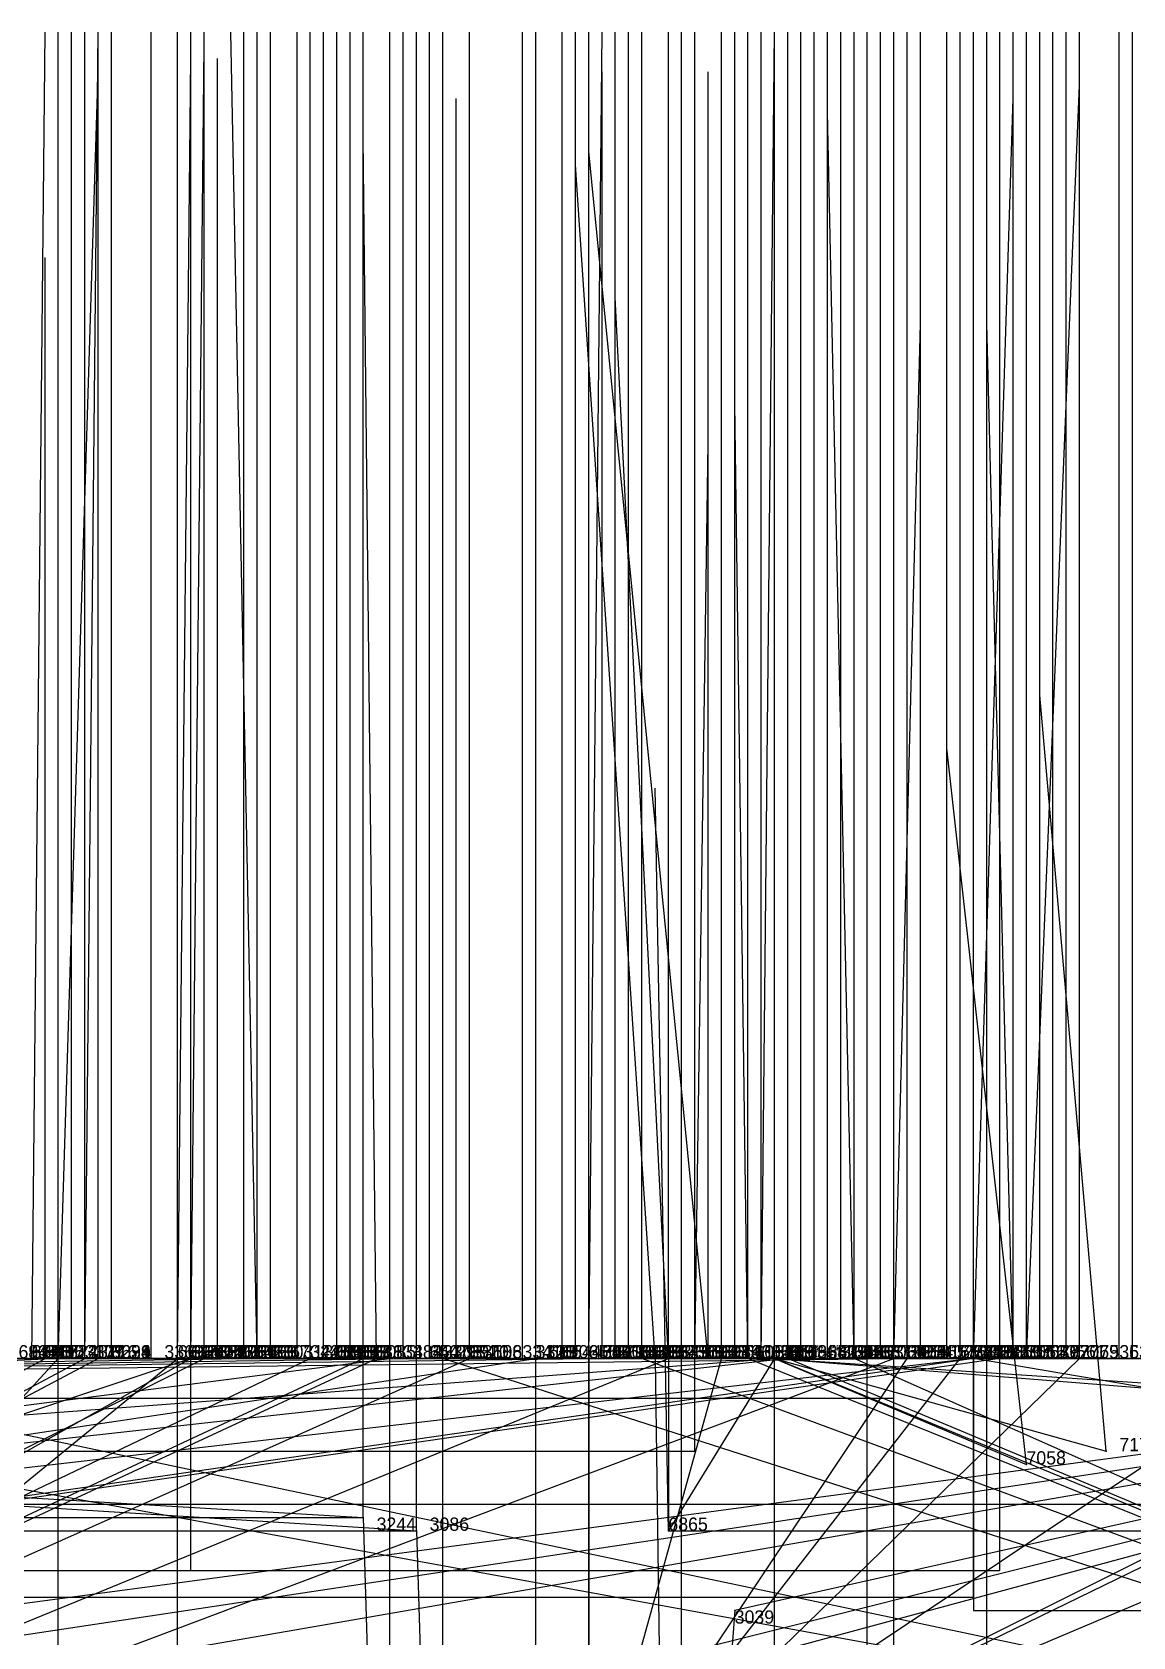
# Model space of a CAD drawing. Extents: x -0.07 to 1.1, y -0.07 to 1.1.
# Drawn here: x 0.183 to 0.266, y 0.979 to 1.1 of the extents above; entities that cross this region are included whole.
import ezdxf

# ---------------------------------------------------------------- set-up
doc = ezdxf.new("R2010")
doc.units = 0
for name, color, linetype in [('Clients', 3, 'CONTINUOUS'), ('Facilities', 3, 'CONTINUOUS'), ('Facilities_lines', 3, 'CONTINUOUS'), ('Min_max_boxes', 1, 'CONTINUOUS'), ('Normals', 1, 'CONTINUOUS'), ('Source_points', 5, 'CONTINUOUS'), ('Text', 3, 'CONTINUOUS')]:
    doc.layers.add(name, color=color, linetype=linetype)

msp = doc.modelspace()

# ---------------------------------------------------------------- linework, layer by layer
at = {"layer": 'Clients', "color": 5}
for p in [(0.184, 1, 0.004), (0.186, 1, 0.305), (0.187, 1, 0.177), (0.188, 1, 0.163), (0.189, 1, 0.375), (0.189, 1, 0.557), (0.189, 1, 0.674), (0.189, 1, 0.675), (0.192, 1, 0.46), (0.194, 1, 0.579), (0.194, 1, 0.844), (0.195, 1, 0.295), (0.195, 1, 0.619), (0.196, 1, 0.222), (0.196, 1, 0.178), (0.196, 1, 0.339), (0.196, 1, 0.359), (0.196, 1, 0.596), (0.199, 1, 0.355), (0.199, 1, 0.685), (0.199, 1, 0.744), (0.199, 1, 0.784), (0.2, 1, 0.263), (0.201, 1, 0.444), (0.203, 1, 0.467), (0.204, 1, 0.178), (0.205, 1, 0.584), (0.206, 1, 0.229), (0.206, 1, 0.44), (0.206, 1, 0.79), (0.207, 1, 0.661), (0.208, 1, 0.154), (0.208, 1, 0.745), (0.209, 1, 0.022), (0.21, 1, 0.38), (0.211, 1, 0.345), (0.212, 1, 0.753), (0.213, 1, 0.392), (0.214, 1, 0.111), (0.214, 1, 0.433), (0.216, 1, 0.136), (0.216, 1, 0.434), (0.216, 1, 0.454), (0.22, 1, 0.253), (0.22, 1, 0.42), (0.221, 1, 0.333), (0.221, 1, 0.342), (0.221, 1, 0.7), (0.221, 1, 0.815), (0.223, 1, 0.748), (0.224, 1, 0.273), (0.224, 1, 0.591), (0.225, 1, 0.353), (0.225, 1, 0.715), (0.225, 1, 0.749), (0.227, 1, 0.395), (0.227, 1, 0.887), (0.228, 1, 0.622), (0.229, 1, 0.193), (0.229, 1, 0.573), (0.23, 1, 0.001), (0.23, 1, 0.982), (0.231, 1, 0.01), (0.231, 1, 0.588), (0.231, 1, 0.487), (0.232, 1, 0.615), (0.233, 1, 0.236), (0.233, 1, 0.998), (0.235, 1, 0.83), (0.236, 1, 0.556), (0.236, 1, 0.723), (0.237, 1, 0.194), (0.237, 1, 0.491), (0.237, 1, 0.681), (0.237, 1, 0.995), (0.238, 1, 0.494), (0.238, 1, 0.643), (0.239, 1, 0.116), (0.239, 1, 0.401), (0.24, 1, 0.213), (0.241, 1, 0.657), (0.242, 1, 0.65), (0.242, 1, 0.472), (0.243, 1, 0.449), (0.243, 1, 0.306), (0.244, 1, 0.262), (0.244, 1, 0.378), (0.245, 1, 0.133), (0.245, 1, 0.453), (0.245, 1, 0.471), (0.245, 1, 0.608), (0.245, 1, 0.828), (0.246, 1, 0.638), (0.246, 1, 0.781), (0.247, 1, 0.392), (0.248, 1, 0.006), (0.248, 1, 0.411), (0.248, 1, 0.385), (0.249, 1, 0.575), (0.249, 1, 0.717), (0.249, 1, 0.775), (0.25, 1, 0.286), (0.252, 1, 0.627), (0.252, 1, 0.695), (0.253, 1, 0.806), (0.254, 1, 0.343), (0.254, 1, 0.442), (0.254, 1, 0.547), (0.254, 1, 0.852), (0.255, 1, 0.617), (0.256, 1, 0.512), (0.257, 1, 0.302), (0.257, 1, 0.984), (0.258, 1, 0.455), (0.259, 1, 0.355), (0.26, 1, 0.456), (0.261, 1, 0.198), (0.262, 1, 0.845), (0.265, 1, 0.45), (0.265, 1, 0.433), (0.266, 1, 0.413), (0.266, 1, 0.723), (0.264, 0.993, 1), (0.258, 0.992, 1), (0.208, 0.988), (0.212, 0.987), (0.231, 0.987, 1), (0.236, 0.981)]:
    msp.add_point(p, dxfattribs=at)
at = {"layer": 'Facilities', "color": 3}
for p in [(0.185, 1, 0.898), (0.185, 1, 0.958), (0.187, 1, 0.082), (0.194, 1, 0.942), (0.195, 1, 0.064), (0.195, 1, 0.906), (0.197, 1, 0.96), (0.2, 1, 0.08), (0.201, 1, 0.102), (0.204, 1, 0.095), (0.204, 1, 0.103), (0.206, 1, 0.891), (0.215, 1, 0.961), (0.225, 1, 0.92), (0.226, 1, 0.041), (0.234, 1, 0.045), (0.234, 1, 0.978), (0.238, 1, 0.906), (0.239, 1, 0.899), (0.24, 1, 0.922), (0.243, 1, 0.088), (0.245, 1, 0.024), (0.254, 1, 0.029), (0.256, 1, 0.034), (0.258, 1, 0.962), (0.259, 1, 0.904)]:
    msp.add_point(p, dxfattribs=at)
at = {"layer": 'Facilities_lines', "color": 3}
for p, q in [((0, 0.967, 0.321), (0.221, 1, 0.333)), ((0, 0.973, 0.366), (0.21, 1, 0.38)), ((0, 0.982, 0.399), (0.239, 1, 0.401)), ((0, 0.997, 0.38), (0.211, 1, 0.345)), ((0, 0.997, 0.38), (0.225, 1, 0.353)), ((0, 0.997, 0.38), (0.248, 1, 0.385)), ((0, 0.997, 0.38), (0.199, 1, 0.355)), ((0.002, 1, 0.208), (0.206, 1, 0.229)), ((0.004, 1, 0.057), (0.212, 0.987)), ((0.005, 1, 0.025), (0.208, 0.988)), ((0.019, 1, 0.651), (0.194, 1, 0.579)), ((0.019, 1, 0.651), (0.232, 1, 0.615)), ((0.02, 1, 0.405), (0.244, 1, 0.378)), ((0.022, 1, 0.302), (0.25, 1, 0.286)), ((0.022, 1, 0.302), (0.243, 1, 0.306)), ((0.022, 1, 0.302), (0.257, 1, 0.302)), ((0.023, 1, 0.219), (0.186, 1, 0.305)), ((0.023, 1, 0.219), (0.195, 1, 0.295)), ((0.023, 1, 0.219), (0.2, 1, 0.263)), ((0.023, 1, 0.613), (0.229, 1, 0.573)), ((0.023, 1, 0.613), (0.252, 1, 0.627)), ((0.023, 1, 0.613), (0.231, 1, 0.588)), ((0.023, 1, 0.613), (0.245, 1, 0.608)), ((0.023, 1, 0.613), (0.255, 1, 0.617)), ((0.023, 1, 0.613), (0.205, 1, 0.584)), ((0.023, 1, 0.613), (0.224, 1, 0.591)), ((0.024, 1, 0.416), (0.266, 1, 0.413)), ((0.025, 1, 0.419), (0.243, 1, 0.449)), ((0.026, 1, 0.417), (0.247, 1, 0.392)), ((0.026, 1, 0.508), (0.237, 1, 0.491)), ((0.026, 1, 0.508), (0.206, 1, 0.44)), ((0.026, 1, 0.508), (0.201, 1, 0.444)), ((0.026, 1, 0.508), (0.231, 1, 0.487)), ((0.026, 1, 0.508), (0.242, 1, 0.472)), ((0.026, 1, 0.508), (0.192, 1, 0.46)), ((0.026, 1, 0.508), (0.214, 1, 0.433)), ((0.027, 1, 0.46), (0.245, 1, 0.471)), ((0.027, 1, 0.46), (0.238, 1, 0.494)), ((0.027, 1, 0.46), (0.203, 1, 0.467)), ((0.027, 1, 0.46), (0.216, 1, 0.434)), ((0.027, 1, 0.46), (0.216, 1, 0.454)), ((0.027, 1, 0.46), (0.268, 1, 0.459)), ((0.027, 1, 0.46), (0.265, 1, 0.45)), ((0.027, 1, 0.46), (0.282, 1, 0.451)), ((0.027, 1, 0.46), (0.288, 1, 0.459)), ((0.027, 1, 0.46), (0.258, 1, 0.455)), ((0.027, 1, 0.46), (0.26, 1, 0.456)), ((0.027, 1, 0.46), (0.265, 1, 0.433)), ((0.027, 1, 0.46), (0.254, 1, 0.442)), ((0.027, 1, 0.46), (0.189, 1, 0.557)), ((0.027, 1, 0.618), (0.274, 1, 0.63)), ((0.034, 1, 0.676), (0.242, 1, 0.65)), ((0.034, 1, 0.676), (0.207, 1, 0.661)), ((0.034, 1, 0.676), (0.238, 1, 0.643)), ((0.034, 1, 0.676), (0.195, 1, 0.619)), ((0.034, 1, 0.676), (0.189, 1, 0.674)), ((0.034, 1, 0.676), (0.246, 1, 0.638)), ((0.034, 1, 0.676), (0.196, 1, 0.596)), ((0.034, 1, 0.676), (0.189, 1, 0.675)), ((0.034, 1, 0.676), (0.199, 1, 0.685)), ((0.034, 1, 0.676), (0.228, 1, 0.622)), ((0.034, 1, 0.676), (0.241, 1, 0.657)), ((0.036, 1, 0.248), (0.233, 1, 0.236)), ((0.036, 1, 0.248), (0.22, 1, 0.253)), ((0.036, 1, 0.248), (0.196, 1, 0.339)), ((0.036, 1, 0.248), (0.244, 1, 0.262)), ((0.036, 1, 0.248), (0.224, 1, 0.273)), ((0.041, 0.922), (0.184, 1, 0.004)), ((0.041, 0.922), (0.196, 1, 0.222)), ((0.041, 0.922), (0.209, 1, 0.022)), ((0.041, 0.922), (0.187, 1, 0.177)), ((0.041, 0.922), (0.216, 1, 0.136)), ((0.041, 0.922), (0.231, 1, 0.01)), ((0.041, 0.922), (0.248, 1, 0.006)), ((0.041, 0.922), (0.188, 1, 0.163)), ((0.041, 0.922), (0.204, 1, 0.178)), ((0.041, 0.922), (0.208, 1, 0.154)), ((0.041, 0.922), (0.196, 1, 0.178)), ((0.05, 1, 0.62), (0.249, 1, 0.575)), ((0.185, 1, 0.958), (0.051, 0.993, 1)), ((0.234, 1, 0.978), (0.058, 1, 0.976)), ((0.068, 1, 0.64), (0.293, 1, 0.641)), ((0.072, 1, 0.482), (0.301, 1, 0.504)), ((0.072, 1, 0.482), (0.278, 1, 0.43)), ((0.072, 1, 0.482), (0.254, 1, 0.547)), ((0.072, 1, 0.482), (0.273, 1, 0.511)), ((0.072, 1, 0.482), (0.284, 1, 0.511)), ((0.072, 1, 0.482), (0.256, 1, 0.512)), ((0.072, 1, 0.482), (0.294, 1, 0.508)), ((0.072, 1, 0.482), (0.236, 1, 0.556)), ((0.075, 1, 0.438), (0.221, 1, 0.342)), ((0.075, 1, 0.438), (0.279, 1, 0.409)), ((0.075, 1, 0.438), (0.316, 1, 0.431)), ((0.075, 1, 0.658), (0.306, 1, 0.658)), ((0.075, 1, 0.658), (0.317, 1, 0.657)), ((0.075, 1, 0.658), (0.317, 1, 0.653)), ((0.075, 1, 0.658), (0.321, 1, 0.649)), ((0.076, 1, 0.487), (0.196, 1, 0.359)), ((0.076, 1, 0.487), (0.22, 1, 0.42)), ((0.076, 1, 0.487), (0.245, 1, 0.453)), ((0.076, 1, 0.487), (0.213, 1, 0.392)), ((0.076, 1, 0.487), (0.248, 1, 0.411)), ((0.078, 1, 0.664), (0.332, 1, 0.664)), ((0.078, 1, 0.664), (0.322, 1, 0.663)), ((0.234, 1, 0.978), (0.079, 1, 0.976)), ((0.08, 1, 0.629), (0.275, 1, 0.58)), ((0.08, 1, 0.629), (0.279, 1, 0.587)), ((0.08, 1, 0.629), (0.32, 1, 0.626)), ((0.083, 1, 0.567), (0.283, 1, 0.537)), ((0.083, 1, 0.567), (0.298, 1, 0.567)), ((0.083, 1, 0.567), (0.297, 1, 0.591)), ((0.083, 1, 0.567), (0.287, 1, 0.548)), ((0.083, 1, 0.567), (0.303, 1, 0.553)), ((0.086, 1, 0.237), (0.227, 1, 0.395)), ((0.093, 1, 0.388), (0.312, 1, 0.387)), ((0.1, 1, 0.952), (0.237, 1, 0.995)), ((0.103, 1, 0.414), (0.332, 1, 0.411)), ((0.103, 1, 0.414), (0.318, 1, 0.409)), ((0.103, 1, 0.414), (0.342, 1, 0.402)), ((0.109, 1, 0.32), (0.273, 1, 0.335)), ((0.112, 1, 0.357), (0.254, 1, 0.343)), ((0.112, 1, 0.357), (0.348, 1, 0.34)), ((0.112, 1, 0.357), (0.259, 1, 0.355)), ((0.112, 1, 0.357), (0.332, 1, 0.354)), ((0.112, 1, 0.357), (0.29, 1, 0.364)), ((0.112, 1, 0.357), (0.338, 1, 0.363)), ((0.112, 1, 0.357), (0.28, 1, 0.344)), ((0.112, 1, 0.357), (0.303, 1, 0.376)), ((0.112, 1, 0.357), (0.315, 1, 0.365)), ((0.116, 1, 0.202), (0.189, 1, 0.375)), ((0.321, 1, 0.02), (0.126, 0.974)), ((0.326, 0.964), (0.128, 1, 0.145)), ((0.129, 0.947, 1), (0.194, 1, 0.844)), ((0.254, 1, 0.029), (0.13, 0.982)), ((0.254, 1, 0.029), (0.133, 0.986)), ((0.321, 1, 0.02), (0.135, 0.972)), ((0.24, 1, 0.922), (0.135, 1, 0.995)), ((0.268, 1, 0.098), (0.141, 1, 0.232)), ((0.24, 1, 0.922), (0.141, 0.989, 1)), ((0.256, 1, 0.034), (0.145, 0.984)), ((0.195, 1, 0.064), (0.147, 0.984)), ((0.185, 1, 0.898), (0.15, 0.962, 1)), ((0.24, 1, 0.922), (0.154, 1, 0.819)), ((0.326, 0.964), (0.155, 1, 0.002)), ((0.24, 1, 0.922), (0.167, 1, 0.816)), ((0.321, 1, 0.02), (0.171, 0.974)), ((0.195, 1, 0.064), (0.172, 0.987)), ((0.172, 1, 0.961), (0.199, 1, 0.784)), ((0.172, 1, 0.961), (0.245, 1, 0.828)), ((0.172, 1, 0.961), (0.246, 1, 0.781)), ((0.172, 1, 0.961), (0.227, 1, 0.887)), ((0.172, 1, 0.961), (0.23, 1, 0.982)), ((0.172, 1, 0.961), (0.221, 1, 0.815)), ((0.172, 1, 0.961), (0.206, 1, 0.79)), ((0.172, 1, 0.961), (0.332, 1, 1)), ((0.185, 1, 0.958), (0.233, 1, 0.998)), ((0.24, 1, 0.922), (0.199, 1, 0.744)), ((0.24, 1, 0.922), (0.208, 1, 0.745)), ((0.321, 1, 0.02), (0.21, 0.97)), ((0.24, 1, 0.922), (0.212, 1, 0.753)), ((0.321, 1, 0.02), (0.213, 0.973)), ((0.326, 0.964), (0.214, 1, 0.111)), ((0.24, 1, 0.922), (0.221, 1, 0.7)), ((0.24, 1, 0.922), (0.223, 1, 0.748)), ((0.24, 1, 0.922), (0.225, 1, 0.715)), ((0.24, 1, 0.922), (0.225, 1, 0.749)), ((0.225, 0.964, 1), (0.249, 1, 0.775)), ((0.225, 0.964, 1), (0.235, 1, 0.83)), ((0.225, 0.964, 1), (0.262, 1, 0.845)), ((0.225, 0.964, 1), (0.299, 1, 0.883)), ((0.225, 0.964, 1), (0.253, 1, 0.806)), ((0.225, 0.964, 1), (0.31, 1, 0.875)), ((0.225, 0.964, 1), (0.297, 1, 0.869)), ((0.225, 0.964, 1), (0.279, 1, 0.838)), ((0.326, 0.964), (0.229, 1, 0.193)), ((0.31, 1, 0.096), (0.23, 1, 0.001)), ((0.239, 1, 0.899), (0.231, 0.987, 1)), ((0.234, 1, 0.978), (0.489, 1, 0.872)), ((0.234, 1, 0.978), (0.257, 1, 0.984)), ((0.234, 1, 0.978), (0.386, 1, 0.863)), ((0.234, 1, 0.978), (0.338, 1, 0.765)), ((0.234, 1, 0.978), (0.286, 1, 0.825)), ((0.234, 1, 0.978), (0.392, 1, 0.879)), ((0.234, 1, 0.978), (0.281, 1, 0.793)), ((0.234, 1, 0.978), (0.273, 1, 0.759)), ((0.321, 1, 0.02), (0.236, 0.981)), ((0.24, 1, 0.922), (0.236, 1, 0.723)), ((0.326, 0.964), (0.237, 1, 0.194)), ((0.24, 1, 0.922), (0.237, 1, 0.681)), ((0.326, 0.964), (0.239, 1, 0.116)), ((0.239, 1, 0.899), (0.359, 0.992, 1)), ((0.239, 1, 0.899), (0.376, 0.989, 1)), ((0.239, 1, 0.899), (0.258, 0.992, 1)), ((0.239, 1, 0.899), (0.299, 1, 0.992)), ((0.239, 1, 0.899), (0.264, 0.993, 1)), ((0.326, 0.964), (0.24, 1, 0.213)), ((0.24, 1, 0.922), (0.252, 1, 0.695)), ((0.24, 1, 0.922), (0.249, 1, 0.717)), ((0.24, 1, 0.922), (0.266, 1, 0.723)), ((0.24, 1, 0.922), (0.281, 1, 0.707)), ((0.24, 1, 0.922), (0.276, 1, 0.719)), ((0.24, 1, 0.922), (0.271, 1, 0.752)), ((0.24, 1, 0.922), (0.296, 1, 0.746)), ((0.24, 1, 0.922), (0.322, 1, 0.74)), ((0.24, 1, 0.922), (0.319, 1, 0.738)), ((0.326, 0.964), (0.245, 1, 0.133)), ((0.365, 0.981, 1), (0.254, 1, 0.852)), ((0.31, 1, 0.096), (0.261, 1, 0.198))]:
    msp.add_line(p, q, dxfattribs=at)
at = {"layer": 'Min_max_boxes', "color": 1}
for p, q in [((0.248, 1), (0, 1)), ((0.248, 1, 0.288), (0, 1, 0.288)), ((0.221, 1, 0.321), (0, 1, 0.321)), ((0.221, 1, 0.333), (0, 1, 0.333)), ((0.21, 1, 0.366), (0, 1, 0.366)), ((0.21, 1, 0.38), (0, 1, 0.38)), ((0.288, 1, 0.345), (0, 1, 0.345)), ((0.288, 1, 0.585), (0, 1, 0.585)), ((0.239, 1, 0.399), (0, 1, 0.399)), ((0.239, 1, 0.402), (0, 1, 0.402)), ((0.248, 1, 0.345), (0, 1, 0.345)), ((0.248, 1, 0.385), (0, 1, 0.385)), ((0.246, 1, 0.596), (0, 1, 0.596)), ((0.246, 1, 0.733), (0, 1, 0.733)), ((0.232, 1, 0.579), (0, 1, 0.579)), ((0.232, 1, 0.652), (0, 1, 0.652)), ((0.255, 1, 0.462), (0, 1, 0.462)), ((0.255, 1, 0.627), (0, 1, 0.627)), ((0.194, 1, 0.772), (0, 1, 0.772)), ((0.194, 1, 1), (0, 1, 1)), ((0.002, 1, 0.208), (0.206, 1, 0.208)), ((0.206, 1, 0.208), (0.002, 1, 0.208)), ((0.002, 1, 0.29), (0.206, 1, 0.29)), ((0.206, 1, 0.29), (0.002, 1, 0.29)), ((0.212, 1), (0.004, 1)), ((0.212, 1, 0.057), (0.004, 1, 0.057)), ((0.208, 1), (0.005, 1)), ((0.208, 1, 0.025), (0.005, 1, 0.025)), ((0.02, 1, 0.378), (0.244, 1, 0.378)), ((0.244, 1, 0.378), (0.02, 1, 0.378)), ((0.02, 1, 0.405), (0.244, 1, 0.405)), ((0.244, 1, 0.405), (0.02, 1, 0.405)), ((0.022, 1, 0.286), (0.257, 1, 0.286)), ((0.257, 1, 0.286), (0.022, 1, 0.286)), ((0.022, 1, 0.306), (0.257, 1, 0.306)), ((0.257, 1, 0.306), (0.022, 1, 0.306)), ((0.023, 1, 0.219), (0.2, 1, 0.219)), ((0.2, 1, 0.219), (0.023, 1, 0.219)), ((0.023, 1, 0.305), (0.2, 1, 0.305)), ((0.2, 1, 0.305), (0.023, 1, 0.305)), ((0.024, 1, 0.413), (0.266, 1, 0.413)), ((0.266, 1, 0.413), (0.024, 1, 0.413)), ((0.024, 1, 0.416), (0.266, 1, 0.416)), ((0.266, 1, 0.416), (0.024, 1, 0.416)), ((0.025, 1, 0.419), (0.243, 1, 0.419)), ((0.243, 1, 0.419), (0.025, 1, 0.419)), ((0.025, 1, 0.449), (0.243, 1, 0.449)), ((0.243, 1, 0.449), (0.025, 1, 0.449)), ((0.026, 1, 0.392), (0.247, 1, 0.392)), ((0.247, 1, 0.392), (0.026, 1, 0.392)), ((0.026, 1, 0.417), (0.247, 1, 0.417)), ((0.247, 1, 0.417), (0.026, 1, 0.417)), ((0.026, 1, 0.403), (0.242, 1, 0.403)), ((0.242, 1, 0.403), (0.026, 1, 0.403)), ((0.026, 1, 0.508), (0.242, 1, 0.508)), ((0.242, 1, 0.508), (0.026, 1, 0.508)), ((0.027, 1, 0.618), (0.274, 1, 0.618)), ((0.274, 1, 0.618), (0.027, 1, 0.618)), ((0.027, 1, 0.63), (0.274, 1, 0.63)), ((0.274, 1, 0.63), (0.027, 1, 0.63)), ((0.036, 1, 0.236), (0.244, 1, 0.236)), ((0.244, 1, 0.236), (0.036, 1, 0.236)), ((0.036, 1, 0.339), (0.244, 1, 0.339)), ((0.244, 1, 0.339), (0.036, 1, 0.339)), ((0.05, 1, 0.575), (0.249, 1, 0.575)), ((0.249, 1, 0.575), (0.05, 1, 0.575)), ((0.05, 1, 0.62), (0.249, 1, 0.62)), ((0.249, 1, 0.62), (0.05, 1, 0.62)), ((0.233, 1, 0.958), (0.051, 1, 0.958)), ((0.233, 1, 1), (0.051, 1, 1)), ((0.058, 1, 0.759), (0.489, 1, 0.759)), ((0.489, 1, 0.759), (0.058, 1, 0.759)), ((0.058, 1, 0.984), (0.489, 1, 0.984)), ((0.489, 1, 0.984), (0.058, 1, 0.984)), ((0.068, 1, 0.64), (0.293, 1, 0.64)), ((0.293, 1, 0.64), (0.068, 1, 0.64)), ((0.068, 1, 0.641), (0.293, 1, 0.641)), ((0.293, 1, 0.641), (0.068, 1, 0.641)), ((0.072, 1, 0.43), (0.301, 1, 0.43)), ((0.301, 1, 0.43), (0.072, 1, 0.43)), ((0.072, 1, 0.556), (0.301, 1, 0.556)), ((0.301, 1, 0.556), (0.072, 1, 0.556)), ((0.075, 1, 0.342), (0.316, 1, 0.342)), ((0.316, 1, 0.342), (0.075, 1, 0.342)), ((0.075, 1, 0.438), (0.316, 1, 0.438)), ((0.316, 1, 0.438), (0.075, 1, 0.438)), ((0.075, 1, 0.649), (0.321, 1, 0.649)), ((0.321, 1, 0.649), (0.075, 1, 0.649)), ((0.075, 1, 0.658), (0.321, 1, 0.658)), ((0.321, 1, 0.658), (0.075, 1, 0.658)), ((0.076, 1, 0.359), (0.248, 1, 0.359)), ((0.248, 1, 0.359), (0.076, 1, 0.359)), ((0.076, 1, 0.487), (0.248, 1, 0.487)), ((0.248, 1, 0.487), (0.076, 1, 0.487)), ((0.078, 1, 0.663), (0.332, 1, 0.663)), ((0.332, 1, 0.663), (0.078, 1, 0.663)), ((0.078, 1, 0.664), (0.332, 1, 0.664)), ((0.332, 1, 0.664), (0.078, 1, 0.664)), ((0.08, 1, 0.58), (0.32, 1, 0.58)), ((0.32, 1, 0.58), (0.08, 1, 0.58)), ((0.08, 1, 0.629), (0.32, 1, 0.629)), ((0.32, 1, 0.629), (0.08, 1, 0.629)), ((0.083, 1, 0.537), (0.303, 1, 0.537)), ((0.303, 1, 0.537), (0.083, 1, 0.537)), ((0.083, 1, 0.591), (0.303, 1, 0.591)), ((0.303, 1, 0.591), (0.083, 1, 0.591)), ((0.084, 1, 0.781), (0.332, 1, 0.781)), ((0.332, 1, 0.781), (0.084, 1, 0.781)), ((0.084, 1, 1), (0.332, 1, 1)), ((0.332, 1, 1), (0.084, 1, 1)), ((0.086, 1, 0.237), (0.227, 1, 0.237)), ((0.227, 1, 0.237), (0.086, 1, 0.237)), ((0.086, 1, 0.395), (0.227, 1, 0.395)), ((0.227, 1, 0.395), (0.086, 1, 0.395)), ((0.093, 1, 0.387), (0.312, 1, 0.387)), ((0.312, 1, 0.387), (0.093, 1, 0.387)), ((0.093, 1, 0.388), (0.312, 1, 0.388)), ((0.312, 1, 0.388), (0.093, 1, 0.388)), ((0.1, 1, 0.952), (0.237, 1, 0.952)), ((0.237, 1, 0.952), (0.1, 1, 0.952)), ((0.1, 1, 0.995), (0.237, 1, 0.995)), ((0.237, 1, 0.995), (0.1, 1, 0.995)), ((0.103, 1, 0.402), (0.342, 1, 0.402)), ((0.342, 1, 0.402), (0.103, 1, 0.402)), ((0.103, 1, 0.414), (0.342, 1, 0.414)), ((0.342, 1, 0.414), (0.103, 1, 0.414)), ((0.109, 1, 0.32), (0.273, 1, 0.32)), ((0.273, 1, 0.32), (0.109, 1, 0.32)), ((0.109, 1, 0.335), (0.273, 1, 0.335)), ((0.273, 1, 0.335), (0.109, 1, 0.335)), ((0.112, 1, 0.34), (0.348, 1, 0.34)), ((0.348, 1, 0.34), (0.112, 1, 0.34)), ((0.112, 1, 0.376), (0.348, 1, 0.376)), ((0.348, 1, 0.376), (0.112, 1, 0.376)), ((0.116, 1, 0.202), (0.189, 1, 0.202)), ((0.189, 1, 0.202), (0.116, 1, 0.202)), ((0.116, 1, 0.375), (0.189, 1, 0.375)), ((0.189, 1, 0.375), (0.116, 1, 0.375)), ((0.428, 1), (0.126, 1)), ((0.428, 1, 0.02), (0.126, 1, 0.02)), ((0.423, 1), (0.128, 1)), ((0.423, 1, 0.307), (0.128, 1, 0.307)), ((0.254, 1), (0.13, 1)), ((0.254, 1, 0.029), (0.13, 1, 0.029)), ((0.322, 1, 0.681), (0.135, 1, 0.681)), ((0.322, 1, 1), (0.135, 1, 1)), ((0.141, 1, 0.098), (0.268, 1, 0.098)), ((0.268, 1, 0.098), (0.141, 1, 0.098)), ((0.141, 1, 0.232), (0.268, 1, 0.232)), ((0.268, 1, 0.232), (0.141, 1, 0.232)), ((0.256, 1), (0.145, 1)), ((0.256, 1, 0.034), (0.145, 1, 0.034)), ((0.195, 1), (0.147, 1)), ((0.195, 1, 0.064), (0.147, 1, 0.064)), ((0.185, 1, 0.898), (0.15, 1, 0.898)), ((0.185, 1, 1), (0.15, 1, 1)), ((0.185, 0.962, 0.898), (0.185, 1, 0.898)), ((0.185, 0.962, 1), (0.185, 1, 1)), ((0.185, 1, 0.898), (0.185, 1, 1)), ((0.189, 1, 0.202), (0.189, 1, 0.202)), ((0.189, 1, 0.375), (0.189, 1, 0.375)), ((0.189, 1, 0.202), (0.189, 1, 0.375)), ((0.189, 1, 0.202), (0.189, 1, 0.375)), ((0.194, 0.829, 0.772), (0.194, 1, 0.772)), ((0.194, 0.829, 1), (0.194, 1, 1)), ((0.194, 1, 0.772), (0.194, 1, 1)), ((0.195, 0.984), (0.195, 1)), ((0.195, 0.984, 0.064), (0.195, 1, 0.064)), ((0.195, 1), (0.195, 1, 0.064)), ((0.2, 1, 0.219), (0.2, 1, 0.219)), ((0.2, 1, 0.305), (0.2, 1, 0.305)), ((0.2, 1, 0.219), (0.2, 1, 0.305)), ((0.2, 1, 0.219), (0.2, 1, 0.305)), ((0.206, 1, 0.208), (0.206, 1, 0.208)), ((0.206, 1, 0.29), (0.206, 1, 0.29)), ((0.206, 1, 0.208), (0.206, 1, 0.29)), ((0.206, 1, 0.208), (0.206, 1, 0.29)), ((0.208, 0.988), (0.208, 1)), ((0.208, 0.988, 0.025), (0.208, 1, 0.025)), ((0.208, 1), (0.208, 1, 0.025)), ((0.21, 0.973, 0.366), (0.21, 1, 0.366)), ((0.21, 0.973, 0.38), (0.21, 1, 0.38)), ((0.21, 1, 0.366), (0.21, 1, 0.38)), ((0.212, 0.987), (0.212, 1)), ((0.212, 0.987, 0.057), (0.212, 1, 0.057)), ((0.212, 1), (0.212, 1, 0.057)), ((0.221, 0.967, 0.321), (0.221, 1, 0.321)), ((0.221, 0.967, 0.333), (0.221, 1, 0.333)), ((0.221, 1, 0.321), (0.221, 1, 0.333)), ((0.31, 1, 0.775), (0.225, 1, 0.775)), ((0.225, 1, 0.775), (0.225, 0.964, 0.775)), ((0.31, 1, 1), (0.225, 1, 1)), ((0.225, 1, 1), (0.225, 0.964, 1)), ((0.225, 1, 0.775), (0.225, 1, 1)), ((0.227, 1, 0.237), (0.227, 1, 0.237)), ((0.227, 1, 0.395), (0.227, 1, 0.395)), ((0.227, 1, 0.237), (0.227, 1, 0.395)), ((0.227, 1, 0.237), (0.227, 1, 0.395)), ((0.23, 1, 0.001), (0.399, 1, 0.001)), ((0.399, 1, 0.001), (0.23, 1, 0.001)), ((0.23, 1, 0.001), (0.23, 1, 0.001)), ((0.23, 1, 0.25), (0.399, 1, 0.25)), ((0.399, 1, 0.25), (0.23, 1, 0.25)), ((0.23, 1, 0.25), (0.23, 1, 0.25)), ((0.23, 1, 0.001), (0.23, 1, 0.25)), ((0.23, 1, 0.001), (0.23, 1, 0.25)), ((0.376, 1, 0.899), (0.231, 1, 0.899)), ((0.231, 1, 0.899), (0.231, 0.987, 0.899)), ((0.376, 1, 1), (0.231, 1, 1)), ((0.231, 1, 1), (0.231, 0.987, 1)), ((0.231, 1, 0.899), (0.231, 1, 1)), ((0.232, 0.77, 0.579), (0.232, 1, 0.579)), ((0.232, 0.77, 0.652), (0.232, 1, 0.652)), ((0.232, 1, 0.579), (0.232, 1, 0.652)), ((0.233, 0.993, 0.958), (0.233, 1, 0.958)), ((0.233, 0.993, 1), (0.233, 1, 1)), ((0.233, 1, 0.958), (0.233, 1, 1)), ((0.237, 1, 0.952), (0.237, 1, 0.952)), ((0.237, 1, 0.995), (0.237, 1, 0.995)), ((0.237, 1, 0.952), (0.237, 1, 0.995)), ((0.237, 1, 0.952), (0.237, 1, 0.995)), ((0.239, 0.779, 0.399), (0.239, 1, 0.399)), ((0.239, 0.779, 0.402), (0.239, 1, 0.402)), ((0.239, 1, 0.399), (0.239, 1, 0.402)), ((0.242, 1, 0.403), (0.242, 1, 0.403)), ((0.242, 1, 0.508), (0.242, 1, 0.508)), ((0.242, 1, 0.403), (0.242, 1, 0.508)), ((0.242, 1, 0.403), (0.242, 1, 0.508)), ((0.243, 1, 0.419), (0.243, 1, 0.419)), ((0.243, 1, 0.449), (0.243, 1, 0.449)), ((0.243, 1, 0.419), (0.243, 1, 0.449)), ((0.243, 1, 0.419), (0.243, 1, 0.449)), ((0.244, 1, 0.236), (0.244, 1, 0.236)), ((0.244, 1, 0.339), (0.244, 1, 0.339)), ((0.244, 1, 0.236), (0.244, 1, 0.339)), ((0.244, 1, 0.236), (0.244, 1, 0.339)), ((0.244, 1, 0.378), (0.244, 1, 0.378)), ((0.244, 1, 0.405), (0.244, 1, 0.405)), ((0.244, 1, 0.378), (0.244, 1, 0.405)), ((0.244, 1, 0.378), (0.244, 1, 0.405)), ((0.246, 0.792, 0.596), (0.246, 1, 0.596)), ((0.246, 0.792, 0.733), (0.246, 1, 0.733)), ((0.246, 1, 0.596), (0.246, 1, 0.733)), ((0.247, 1, 0.392), (0.247, 1, 0.392)), ((0.247, 1, 0.417), (0.247, 1, 0.417)), ((0.247, 1, 0.392), (0.247, 1, 0.417)), ((0.247, 1, 0.392), (0.247, 1, 0.417)), ((0.248, 0.774), (0.248, 1)), ((0.248, 0.774, 0.288), (0.248, 1, 0.288)), ((0.248, 1), (0.248, 1, 0.288)), ((0.248, 1, 0.359), (0.248, 1, 0.359)), ((0.248, 1, 0.487), (0.248, 1, 0.487)), ((0.248, 1, 0.359), (0.248, 1, 0.487)), ((0.248, 1, 0.359), (0.248, 1, 0.487)), ((0.248, 0.997, 0.345), (0.248, 1, 0.345)), ((0.248, 0.997, 0.385), (0.248, 1, 0.385)), ((0.248, 1, 0.345), (0.248, 1, 0.385)), ((0.249, 1, 0.575), (0.249, 1, 0.575)), ((0.249, 1, 0.62), (0.249, 1, 0.62)), ((0.249, 1, 0.575), (0.249, 1, 0.62)), ((0.249, 1, 0.575), (0.249, 1, 0.62)), ((0.254, 0.982), (0.254, 1)), ((0.254, 0.982, 0.029), (0.254, 1, 0.029)), ((0.254, 1), (0.254, 1, 0.029)), ((0.497, 1, 0.765), (0.254, 1, 0.765)), ((0.254, 1, 0.765), (0.254, 0.981, 0.765)), ((0.497, 1, 1), (0.254, 1, 1)), ((0.254, 1, 1), (0.254, 0.981, 1)), ((0.254, 1, 0.765), (0.254, 1, 1)), ((0.255, 0.818, 0.462), (0.255, 1, 0.462)), ((0.255, 0.818, 0.627), (0.255, 1, 0.627)), ((0.255, 1, 0.462), (0.255, 1, 0.627)), ((0.256, 0.984), (0.256, 1)), ((0.256, 0.984, 0.034), (0.256, 1, 0.034)), ((0.256, 1), (0.256, 1, 0.034)), ((0.257, 1, 0.286), (0.257, 1, 0.286)), ((0.257, 1, 0.306), (0.257, 1, 0.306)), ((0.257, 1, 0.286), (0.257, 1, 0.306)), ((0.257, 1, 0.286), (0.257, 1, 0.306)), ((0.266, 1, 0.413), (0.266, 1, 0.413)), ((0.266, 1, 0.416), (0.266, 1, 0.416)), ((0.266, 1, 0.413), (0.266, 1, 0.416)), ((0.266, 1, 0.413), (0.266, 1, 0.416)), ((0, 0.997, 0.345), (0.248, 0.997, 0.345)), ((0, 0.997, 0.385), (0.248, 0.997, 0.385)), ((0.248, 0.997, 0.345), (0.248, 0.997, 0.385)), ((0.051, 0.993, 0.958), (0.233, 0.993, 0.958)), ((0.051, 0.993, 1), (0.233, 0.993, 1)), ((0.233, 0.993, 0.958), (0.233, 0.993, 1)), ((0.135, 0.989, 0.681), (0.322, 0.989, 0.681)), ((0.135, 0.989, 1), (0.322, 0.989, 1)), ((0.005, 0.988), (0.208, 0.988)), ((0.005, 0.988, 0.025), (0.208, 0.988, 0.025)), ((0.208, 0.988), (0.208, 0.988, 0.025)), ((0.004, 0.987), (0.212, 0.987)), ((0.004, 0.987, 0.057), (0.212, 0.987, 0.057)), ((0.212, 0.987), (0.212, 0.987, 0.057)), ((0.231, 0.987, 0.899), (0.376, 0.987, 0.899)), ((0.231, 0.987, 1), (0.376, 0.987, 1)), ((0.231, 0.987, 0.899), (0.231, 0.987, 1)), ((0.145, 0.984), (0.256, 0.984)), ((0.145, 0.984, 0.034), (0.256, 0.984, 0.034)), ((0.147, 0.984), (0.195, 0.984)), ((0.147, 0.984, 0.064), (0.195, 0.984, 0.064)), ((0.195, 0.984), (0.195, 0.984, 0.064)), ((0.256, 0.984), (0.256, 0.984, 0.034)), ((0.13, 0.982), (0.254, 0.982)), ((0.13, 0.982, 0.029), (0.254, 0.982, 0.029)), ((0.254, 0.982), (0.254, 0.982, 0.029)), ((0.254, 0.981, 0.765), (0.497, 0.981, 0.765)), ((0.254, 0.981, 1), (0.497, 0.981, 1)), ((0.254, 0.981, 0.765), (0.254, 0.981, 1))]:
    msp.add_line(p, q, dxfattribs=at)
at = {"layer": 'Normals', "color": 1}
for p, q in [((0.183, 1, 0.912), (0.184, 1.1, 0.914)), ((0.185, 1, 0.898), (0.185, 1.1, 0.898)), ((0.186, 1, 0.305), (0.186, 1.1, 0.305)), ((0.187, 1, 0.082), (0.188, 1.1, 0.075)), ((0.187, 1, 0.177), (0.187, 1.1, 0.177)), ((0.188, 1, 0.163), (0.188, 1.1, 0.163)), ((0.189, 1, 0.375), (0.189, 1.1, 0.375)), ((0.189, 1, 0.674), (0.189, 1.1, 0.674)), ((0.189, 1, 0.675), (0.189, 1.1, 0.675)), ((0.189, 1, 0.557), (0.189, 1.1, 0.557)), ((0.192, 1, 0.46), (0.192, 1.1, 0.46)), ((0.194, 1, 0.579), (0.194, 1.1, 0.579)), ((0.194, 1, 0.844), (0.194, 1.1, 0.844)), ((0.195, 1, 0.295), (0.195, 1.1, 0.295)), ((0.195, 1, 0.619), (0.195, 1.1, 0.619)), ((0.195, 1, 0.906), (0.195, 1.1, 0.909)), ((0.196, 1, 0.222), (0.196, 1.1, 0.222)), ((0.196, 1, 0.178), (0.196, 1.1, 0.178)), ((0.196, 1, 0.359), (0.196, 1.1, 0.359)), ((0.196, 1, 0.339), (0.196, 1.1, 0.339)), ((0.196, 1, 0.596), (0.196, 1.1, 0.596)), ((0.2, 1, 0.08), (0.198, 1.1, 0.073)), ((0.199, 1, 0.355), (0.199, 1.1, 0.355)), ((0.199, 1, 0.744), (0.199, 1.1, 0.744)), ((0.199, 1, 0.685), (0.199, 1.1, 0.685)), ((0.199, 1, 0.784), (0.199, 1.1, 0.784)), ((0.2, 1, 0.263), (0.2, 1.1, 0.263)), ((0.201, 1, 0.102), (0.201, 1.1, 0.102)), ((0.201, 1, 0.444), (0.201, 1.1, 0.444)), ((0.203, 1, 0.467), (0.203, 1.1, 0.467)), ((0.204, 1, 0.095), (0.204, 1.1, 0.092)), ((0.204, 1, 0.103), (0.204, 1.1, 0.103)), ((0.204, 1, 0.178), (0.204, 1.1, 0.178)), ((0.205, 1, 0.584), (0.205, 1.1, 0.584)), ((0.206, 1, 0.229), (0.206, 1.1, 0.229)), ((0.206, 1, 0.44), (0.206, 1.1, 0.44)), ((0.206, 1, 0.891), (0.206, 1.1, 0.891)), ((0.206, 1, 0.79), (0.206, 1.1, 0.79)), ((0.207, 1, 0.661), (0.207, 1.1, 0.661)), ((0.208, 1, 0.154), (0.208, 1.1, 0.154)), ((0.208, 1, 0.745), (0.208, 1.1, 0.745)), ((0.21, 1, 0.38), (0.21, 1.1, 0.38)), ((0.211, 1, 0.345), (0.211, 1.1, 0.345)), ((0.212, 1, 0.753), (0.212, 1.1, 0.753)), ((0.213, 1, 0.392), (0.213, 1.1, 0.392)), ((0.214, 1, 0.111), (0.214, 1.1, 0.111)), ((0.214, 1, 0.433), (0.214, 1.1, 0.433)), ((0.216, 1, 0.136), (0.216, 1.1, 0.136)), ((0.216, 1, 0.434), (0.216, 1.1, 0.434)), ((0.216, 1, 0.454), (0.216, 1.1, 0.454)), ((0.22, 1, 0.253), (0.22, 1.1, 0.253)), ((0.22, 1, 0.42), (0.22, 1.1, 0.42)), ((0.221, 1, 0.333), (0.221, 1.1, 0.333)), ((0.221, 1, 0.342), (0.221, 1.1, 0.342)), ((0.221, 1, 0.7), (0.221, 1.1, 0.7)), ((0.221, 1, 0.815), (0.221, 1.1, 0.815)), ((0.223, 1, 0.748), (0.223, 1.1, 0.748)), ((0.224, 1, 0.273), (0.224, 1.1, 0.273)), ((0.224, 1, 0.591), (0.224, 1.1, 0.591)), ((0.225, 1, 0.353), (0.225, 1.1, 0.353)), ((0.225, 1, 0.715), (0.225, 1.1, 0.715)), ((0.225, 1, 0.749), (0.225, 1.1, 0.749)), ((0.225, 1, 0.92), (0.226, 1.1, 0.928)), ((0.227, 1, 0.395), (0.227, 1.1, 0.395)), ((0.227, 1, 0.887), (0.227, 1.1, 0.887)), ((0.228, 1, 0.622), (0.228, 1.1, 0.622)), ((0.229, 1, 0.193), (0.229, 1.1, 0.193)), ((0.229, 1, 0.573), (0.229, 1.1, 0.573)), ((0.231, 1, 0.487), (0.231, 1.1, 0.487)), ((0.231, 1, 0.588), (0.231, 1.1, 0.588)), ((0.232, 1, 0.615), (0.232, 1.1, 0.615)), ((0.233, 1, 0.236), (0.233, 1.1, 0.236)), ((0.235, 1, 0.83), (0.235, 1.1, 0.83)), ((0.236, 1, 0.556), (0.236, 1.1, 0.556)), ((0.236, 1, 0.723), (0.236, 1.1, 0.723)), ((0.237, 1, 0.194), (0.237, 1.1, 0.194)), ((0.237, 1, 0.491), (0.237, 1.1, 0.491)), ((0.237, 1, 0.681), (0.237, 1.1, 0.681)), ((0.238, 1, 0.494), (0.238, 1.1, 0.494)), ((0.238, 1, 0.643), (0.238, 1.1, 0.643)), ((0.238, 1, 0.906), (0.239, 1.1, 0.908)), ((0.239, 1, 0.116), (0.239, 1.1, 0.116)), ((0.239, 1, 0.401), (0.239, 1.1, 0.401)), ((0.239, 1, 0.899), (0.239, 1.1, 0.899)), ((0.24, 1, 0.213), (0.24, 1.1, 0.213)), ((0.241, 1, 0.657), (0.241, 1.1, 0.657)), ((0.242, 1, 0.472), (0.242, 1.1, 0.472)), ((0.242, 1, 0.65), (0.242, 1.1, 0.65)), ((0.243, 1, 0.088), (0.243, 1.1, 0.085)), ((0.243, 1, 0.449), (0.243, 1.1, 0.449)), ((0.243, 1, 0.306), (0.243, 1.1, 0.306)), ((0.244, 1, 0.262), (0.244, 1.1, 0.262)), ((0.244, 1, 0.378), (0.244, 1.1, 0.378)), ((0.245, 1, 0.133), (0.245, 1.1, 0.133)), ((0.245, 1, 0.453), (0.245, 1.1, 0.453)), ((0.245, 1, 0.471), (0.245, 1.1, 0.471)), ((0.245, 1, 0.608), (0.245, 1.1, 0.608)), ((0.245, 1, 0.828), (0.245, 1.1, 0.828)), ((0.246, 1, 0.638), (0.246, 1.1, 0.638)), ((0.246, 1, 0.781), (0.246, 1.1, 0.781)), ((0.247, 1, 0.392), (0.247, 1.1, 0.392)), ((0.248, 1, 0.411), (0.248, 1.1, 0.411)), ((0.248, 1, 0.385), (0.248, 1.1, 0.385)), ((0.249, 1, 0.717), (0.249, 1.1, 0.717)), ((0.249, 1, 0.575), (0.249, 1.1, 0.575)), ((0.249, 1, 0.775), (0.249, 1.1, 0.775)), ((0.25, 1, 0.286), (0.25, 1.1, 0.286)), ((0.252, 1, 0.627), (0.252, 1.1, 0.627)), ((0.252, 1, 0.695), (0.252, 1.1, 0.695)), ((0.253, 1, 0.806), (0.253, 1.1, 0.806)), ((0.254, 1, 0.343), (0.254, 1.1, 0.343)), ((0.254, 1, 0.442), (0.254, 1.1, 0.442)), ((0.254, 1, 0.547), (0.254, 1.1, 0.547)), ((0.254, 1, 0.852), (0.254, 1.1, 0.852)), ((0.255, 1, 0.617), (0.255, 1.1, 0.617)), ((0.256, 1, 0.512), (0.256, 1.1, 0.512)), ((0.257, 1, 0.302), (0.257, 1.1, 0.302)), ((0.258, 1, 0.455), (0.258, 1.1, 0.455)), ((0.259, 1, 0.355), (0.259, 1.1, 0.355)), ((0.259, 1, 0.904), (0.259, 1.1, 0.904)), ((0.26, 1, 0.456), (0.26, 1.1, 0.456)), ((0.261, 1, 0.198), (0.261, 1.1, 0.198)), ((0.262, 1, 0.845), (0.262, 1.1, 0.845)), ((0.265, 1, 0.45), (0.265, 1.1, 0.45)), ((0.265, 1, 0.433), (0.265, 1.1, 0.433)), ((0.266, 1, 0.413), (0.266, 1.1, 0.413)), ((0.266, 1, 0.723), (0.266, 1.1, 0.723)), ((0.195, 1, 0.064), (0.196, 1.099, 0.053)), ((0.24, 1, 0.922), (0.24, 1.099, 0.933)), ((0.194, 1, 0.942), (0.195, 1.098, 0.96)), ((0.197, 1, 0.96), (0.197, 1.098, 0.982)), ((0.185, 1, 0.958), (0.188, 1.097, 0.984)), ((0.226, 1, 0.041), (0.226, 1.097, 0.015)), ((0.234, 1, 0.045), (0.234, 1.097, 0.022)), ((0.258, 1, 0.962), (0.262, 1.096, 0.988)), ((0.215, 1, 0.961), (0.215, 1.095, 0.993)), ((0.245, 1, 0.024), (0.243, 1.094, -0.011)), ((0.254, 1, 0.029), (0.257, 1.095, -0.002)), ((0.256, 1, 0.034), (0.256, 1.095, 0.004)), ((0.209, 1, 0.022), (0.208, 1.092, -0.016)), ((0.234, 1, 0.978), (0.225, 1.091, 1.017)), ((0.23, 1, 0.982), (0.224, 1.09, 1.026)), ((0.184, 1, 0.004), (0.184, 1.083, -0.052)), ((0.231, 1, 0.01), (0.227, 1.08, -0.049)), ((0.248, 1, 0.006), (0.25, 1.078, -0.058)), ((0.257, 1, 0.984), (0.255, 1.078, 1.047)), ((0.237, 1, 0.995), (0.236, 1.072, 1.064)), ((0.233, 1, 0.998), (0.234, 1.069, 1.07)), ((0.264, 0.993, 1), (0.259, 1.05, 1.082)), ((0.258, 0.992, 1), (0.252, 1.046, 1.084)), ((0.231, 0.987, 1), (0.23, 1.043, 1.083)), ((0.214, 0.977, 1), (0.214, 1.022, 1.09)), ((0.225, 0.964, 1), (0.225, 1, 1.093)), ((0.23, 1, 0.001), (0.231, 0.931, 0.073)), ((0.208, 0.988), (0.21, 0.918, 0.072)), ((0.212, 0.987), (0.214, 0.922, 0.076)), ((0.236, 0.981), (0.233, 0.94, 0.091))]:
    msp.add_line(p, q, dxfattribs=at)
at = {"layer": 'Source_points', "color": 5}
for p in [(0.184, 1, 0.004), (0.185, 1, 0.898), (0.185, 1, 0.958), (0.186, 1, 0.305), (0.187, 1, 0.082), (0.187, 1, 0.177), (0.188, 1, 0.163), (0.189, 1, 0.375), (0.189, 1, 0.674), (0.189, 1, 0.675), (0.189, 1, 0.557), (0.192, 1, 0.46), (0.194, 1, 0.579), (0.194, 1, 0.942), (0.194, 1, 0.844), (0.195, 1, 0.064), (0.195, 1, 0.295), (0.195, 1, 0.619), (0.195, 1, 0.906), (0.196, 1, 0.222), (0.196, 1, 0.178), (0.196, 1, 0.359), (0.196, 1, 0.339), (0.196, 1, 0.596), (0.197, 1, 0.96), (0.199, 1, 0.355), (0.199, 1, 0.744), (0.199, 1, 0.685), (0.199, 1, 0.784), (0.2, 1, 0.08), (0.2, 1, 0.263), (0.201, 1, 0.102), (0.201, 1, 0.444), (0.203, 1, 0.467), (0.204, 1, 0.095), (0.204, 1, 0.103), (0.204, 1, 0.178), (0.205, 1, 0.584), (0.206, 1, 0.229), (0.206, 1, 0.44), (0.206, 1, 0.891), (0.206, 1, 0.79), (0.207, 1, 0.661), (0.208, 1, 0.154), (0.208, 1, 0.745), (0.209, 1, 0.022), (0.21, 1, 0.38), (0.211, 1, 0.345), (0.212, 1, 0.753), (0.213, 1, 0.392), (0.214, 1, 0.111), (0.214, 1, 0.433), (0.215, 1, 0.961), (0.216, 1, 0.136), (0.216, 1, 0.434), (0.216, 1, 0.454), (0.22, 1, 0.253), (0.22, 1, 0.42), (0.221, 1, 0.333), (0.221, 1, 0.342), (0.221, 1, 0.7), (0.221, 1, 0.815), (0.223, 1, 0.748), (0.224, 1, 0.273), (0.224, 1, 0.591), (0.225, 1, 0.353), (0.225, 1, 0.715), (0.225, 1, 0.749), (0.225, 1, 0.92), (0.226, 1, 0.041), (0.227, 1, 0.395), (0.227, 1, 0.887), (0.228, 1, 0.622), (0.229, 1, 0.193), (0.229, 1, 0.573), (0.23, 1, 0.001), (0.23, 1, 0.982), (0.231, 1, 0.01), (0.231, 1, 0.487), (0.231, 1, 0.588), (0.232, 1, 0.615), (0.233, 1, 0.236), (0.233, 1, 0.998), (0.234, 1, 0.045), (0.234, 1, 0.978), (0.235, 1, 0.83), (0.236, 1, 0.556), (0.236, 1, 0.723), (0.237, 1, 0.194), (0.237, 1, 0.491), (0.237, 1, 0.681), (0.237, 1, 0.995), (0.238, 1, 0.494), (0.238, 1, 0.643), (0.238, 1, 0.906), (0.239, 1, 0.116), (0.239, 1, 0.401), (0.239, 1, 0.899), (0.24, 1, 0.213), (0.24, 1, 0.922), (0.241, 1, 0.657), (0.242, 1, 0.472), (0.242, 1, 0.65), (0.243, 1, 0.088), (0.243, 1, 0.449), (0.243, 1, 0.306), (0.244, 1, 0.262), (0.244, 1, 0.378), (0.245, 1, 0.133), (0.245, 1, 0.024), (0.245, 1, 0.453), (0.245, 1, 0.471), (0.245, 1, 0.608), (0.245, 1, 0.828), (0.246, 1, 0.638), (0.246, 1, 0.781), (0.247, 1, 0.392), (0.248, 1, 0.006), (0.248, 1, 0.411), (0.248, 1, 0.385), (0.249, 1, 0.717), (0.249, 1, 0.575), (0.249, 1, 0.775), (0.25, 1, 0.286), (0.252, 1, 0.627), (0.252, 1, 0.695), (0.253, 1, 0.806), (0.254, 1, 0.029), (0.254, 1, 0.343), (0.254, 1, 0.442), (0.254, 1, 0.547), (0.254, 1, 0.852), (0.255, 1, 0.617), (0.256, 1, 0.034), (0.256, 1, 0.512), (0.257, 1, 0.302), (0.257, 1, 0.984), (0.258, 1, 0.455), (0.258, 1, 0.962), (0.259, 1, 0.355), (0.259, 1, 0.904), (0.26, 1, 0.456), (0.261, 1, 0.198), (0.262, 1, 0.845), (0.265, 1, 0.45), (0.265, 1, 0.433), (0.266, 1, 0.413), (0.266, 1, 0.723), (0.264, 0.993, 1), (0.258, 0.992, 1), (0.208, 0.988), (0.212, 0.987), (0.231, 0.987, 1), (0.236, 0.981)]:
    msp.add_point(p, dxfattribs=at)

# ---------------------------------------------------------------- texts
at = {"layer": 'Text', "color": 3}
for s, p in [('6844', (0.182, 1, 0.907)), ('6937', (0.182, 1, 0.867)), ('3301', (0.183, 1, 0.26)), ('3396', (0.183, 1, 0.371)), ('6603', (0.183, 1, 0.703)), ('3030', (0.184, 1, 0.004)), ('3417', (0.184, 1, 0.497)), ('6805', (0.184, 1, 0.912)), ('6724', (0.185, 1, 0.898)), ('6822', (0.185, 1, 0.958)), ('3101', (0.187, 1, 0.082)), ('3177', (0.187, 1, 0.177)), ('3379', (0.187, 1, 0.305)), ('3216', (0.188, 1, 0.163)), ('3294', (0.189, 1, 0.375)), ('6621', (0.189, 1, 0.674)), ('6638', (0.189, 1, 0.675)), ('6699', (0.189, 1, 0.557)), ('3369', (0.193, 1, 0.46)), ('6667', (0.194, 1, 0.579)), ('6962', (0.194, 1, 0.844)), ('6850', (0.195, 1, 0.942)), ('3062', (0.196, 1, 0.222)), ('3330', (0.196, 1, 0.359)), ('3416', (0.196, 1, 0.295)), ('2966', (0.196, 1, 0.064)), ('6574', (0.196, 1, 0.619)), ('6824', (0.196, 1, 0.906)), ('3269', (0.197, 1, 0.178)), ('3359', (0.197, 1, 0.339)), ('6632', (0.197, 1, 0.596)), ('7032', (0.198, 1, 0.96)), ('3502', (0.199, 1, 0.355)), ('6541', (0.199, 1, 0.744)), ('6806', (0.199, 1, 0.784)), ('3193', (0.2, 1, 0.08)), ('3456', (0.2, 1, 0.263)), ('6660', (0.2, 1, 0.685)), ('3367', (0.201, 1, 0.444)), ('3031', (0.202, 1, 0.102)), ('3227', (0.204, 1, 0.103)), ('3445', (0.204, 1, 0.467)), ('3060', (0.205, 1, 0.095)), ('3234', (0.205, 1, 0.178)), ('3360', (0.206, 1, 0.44)), ('6605', (0.206, 1, 0.584)), ('6753', (0.206, 1, 0.891)), ('3197', (0.207, 1, 0.229)), ('6543', (0.207, 1, 0.661)), ('6899', (0.207, 1, 0.79)), ('3238', (0.208, 1, 0.154)), ('6531', (0.208, 1, 0.745)), ('3085', (0.209, 1, 0.022)), ('3382', (0.211, 1, 0.38)), ('3484', (0.211, 1, 0.345)), ('3407', (0.213, 1, 0.392)), ('6547', (0.213, 1, 0.753)), ('3303', (0.214, 1, 0.433)), ('2984', (0.215, 1, 0.111)), ('3520', (0.216, 1, 0.454)), ('6911', (0.216, 1, 0.961)), ('3186', (0.217, 1, 0.136)), ('3508', (0.217, 1, 0.434)), ('3341', (0.22, 1, 0.42)), ('3113', (0.221, 1, 0.253)), ('3321', (0.221, 1, 0.333)), ('3336', (0.221, 1, 0.342)), ('6670', (0.222, 1, 0.7)), ('6890', (0.222, 1, 0.815)), ('6544', (0.223, 1, 0.748)), ('3505', (0.225, 1, 0.273)), ('6652', (0.225, 1, 0.591)), ('3490', (0.226, 1, 0.353)), ('6540', (0.226, 1, 0.715)), ('6600', (0.226, 1, 0.749)), ('7031', (0.226, 1, 0.92)), ('3236', (0.227, 1, 0.041)), ('3292', (0.227, 1, 0.395)), ('6663', (0.228, 1, 0.622)), ('6842', (0.228, 1, 0.887)), ('3069', (0.229, 1, 0.193)), ('6528', (0.229, 1, 0.573)), ('2999', (0.23, 1, 0.001)), ('6862', (0.23, 1, 0.982)), ('3373', (0.231, 1, 0.487)), ('6545', (0.231, 1, 0.588)), ('3196', (0.232, 1, 0.01)), ('3105', (0.233, 1, 0.236)), ('6698', (0.233, 1, 0.615)), ('6948', (0.234, 1, 0.998)), ('7023', (0.234, 1, 0.978)), ('3149', (0.235, 1, 0.045)), ('6984', (0.235, 1, 0.83)), ('6560', (0.236, 1, 0.556)), ('6611', (0.236, 1, 0.723)), ('3021', (0.238, 1, 0.194)), ('3333', (0.238, 1, 0.491)), ('6654', (0.238, 1, 0.681)), ('6836', (0.238, 1, 0.995)), ('3108', (0.239, 1, 0.116)), ('3429', (0.239, 1, 0.494)), ('6566', (0.239, 1, 0.643)), ('6725', (0.239, 1, 0.906)), ('3176', (0.24, 1, 0.213)), ('3503', (0.24, 1, 0.401)), ('6758', (0.24, 1, 0.899)), ('6681', (0.241, 1, 0.657)), ('6727', (0.241, 1, 0.922)), ('3411', (0.242, 1, 0.472)), ('3313', (0.243, 1, 0.449)), ('3422', (0.243, 1, 0.306)), ('6539', (0.243, 1, 0.65)), ('3164', (0.244, 1, 0.088)), ('3145', (0.245, 1, 0.133)), ('3266', (0.245, 1, 0.024)), ('3371', (0.245, 1, 0.453)), ('3376', (0.245, 1, 0.262)), ('3381', (0.245, 1, 0.378)), ('3421', (0.245, 1, 0.471)), ('6551', (0.245, 1, 0.608)), ('6816', (0.245, 1, 0.828)), ('6820', (0.246, 1, 0.781)), ('3372', (0.247, 1, 0.392)), ('6631', (0.247, 1, 0.638)), ('3199', (0.248, 1, 0.006)), ('3408', (0.249, 1, 0.411)), ('3501', (0.249, 1, 0.385)), ('6679', (0.249, 1, 0.575)), ('6954', (0.249, 1, 0.775)), ('6581', (0.25, 1, 0.717)), ('3402', (0.251, 1, 0.286)), ('6576', (0.252, 1, 0.695)), ('6520', (0.253, 1, 0.627)), ('7137', (0.253, 1, 0.806)), ('3559', (0.254, 1, 0.343)), ('2795', (0.254, 1, 0.029)), ('6447', (0.254, 1, 0.547)), ('7211', (0.254, 1, 0.852)), ('3618', (0.255, 1, 0.442)), ('2860', (0.256, 1, 0.034)), ('6423', (0.256, 1, 0.617)), ('6507', (0.257, 1, 0.512)), ('3552', (0.258, 1, 0.455)), ('3566', (0.258, 1, 0.302)), ('7051', (0.258, 1, 0.984)), ('3579', (0.259, 1, 0.355)), ('7037', (0.259, 1, 0.962)), ('7046', (0.259, 1, 0.904)), ('3561', (0.261, 1, 0.456)), ('2765', (0.262, 1, 0.198)), ('7079', (0.262, 1, 0.845)), ('3538', (0.265, 1, 0.45)), ('3612', (0.265, 1, 0.433)), ('7176', (0.265, 0.993, 1)), ('7058', (0.258, 0.992, 1)), ('3244', (0.209, 0.987)), ('3086', (0.213, 0.987)), ('6865', (0.231, 0.987, 1)), ('3039', (0.236, 0.98))]:
    msp.add_text(s, height=0.001, dxfattribs=at).set_placement(p)

doc.saveas('drawing.dxf')
